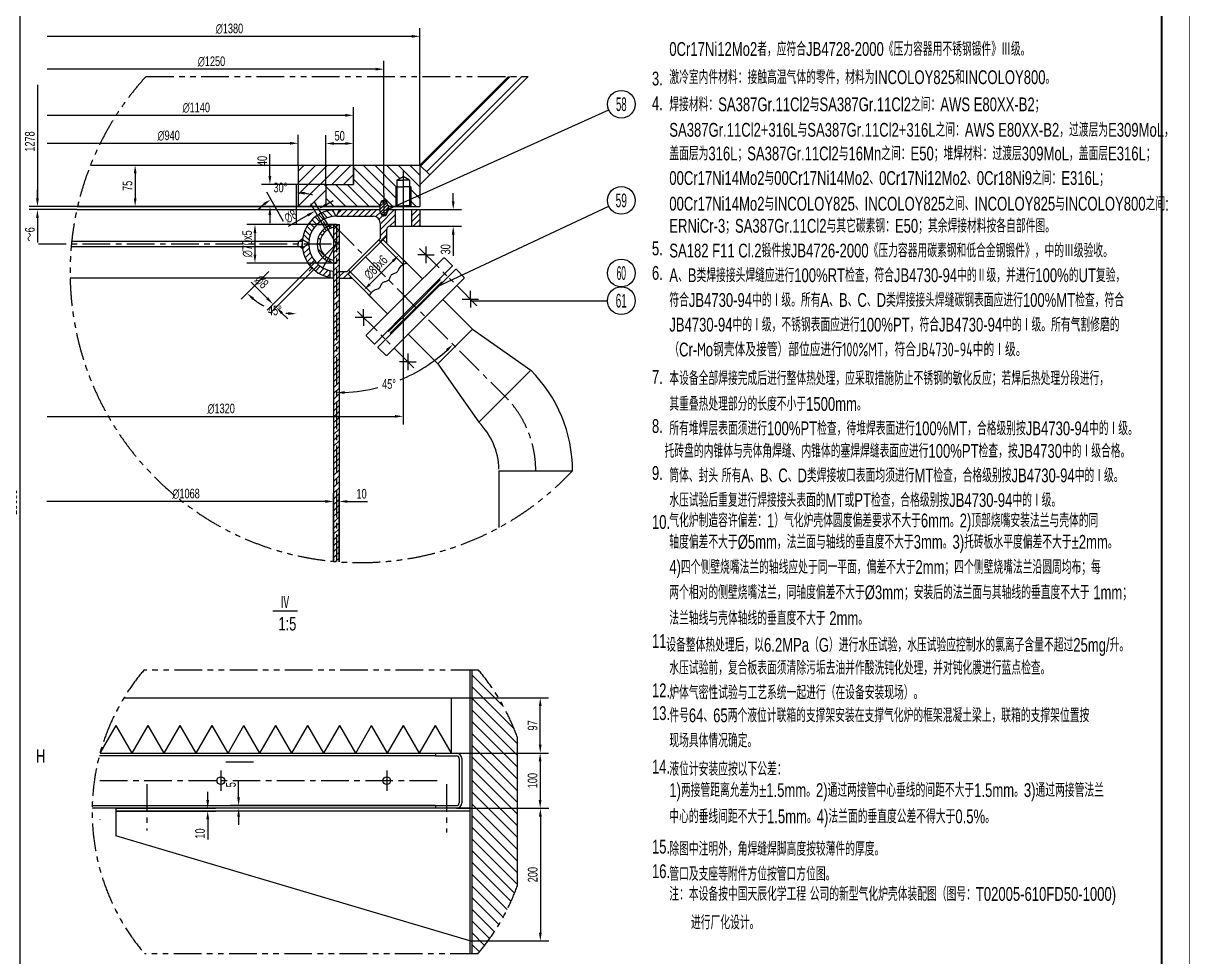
# Model space of a CAD drawing. Extents: x -3 to 21028, y -3 to 29728.
# Drawn here: x 10480 to 21028, y 11027 to 19471 of the extents above; entities that cross this region are included whole.
import ezdxf
from ezdxf.enums import TextEntityAlignment as Align

# ---------------------------------------------------------------- set-up
doc = ezdxf.new("R2010")
doc.units = 0
doc.header["$LTSCALE"] = 200
doc.header["$MEASUREMENT"] = 0
doc.linetypes.add('G', pattern=[2, 1.25, -0.25, 0.25, -0.25])
doc.linetypes.add('K', pattern=[2.5, 1.25, -0.25, 0.25, -0.25, 0.25, -0.25])
doc.layers.get('0').update_dxf_attribs({"linetype": 'CONTINUOUS'})
doc.layers.get('DEFPOINTS').update_dxf_attribs({"linetype": 'CONTINUOUS'})
for name, color, linetype in [('01', 7, 'CONTINUOUS'), ('02', 1, 'CONTINUOUS'), ('05', 4, 'G'), ('07', 6, 'K'), ('08', 1, 'CONTINUOUS'), ('11', 3, 'CONTINUOUS')]:
    doc.layers.add(name, color=color, linetype=linetype)
doc.styles.get("Standard").update_dxf_attribs({"font": 'thenor.shx', "width": 0.707, "bigfont": 'hztxt.shx'})
doc.dimstyles.new('INTE', dxfattribs={"dimscale": 25, "dimtxt": 3.5, "dimasz": 3, "dimexe": 3, "dimexo": 0, "dimgap": 1, "dimtad": 1, "dimdec": 3, "dimdsep": 46, "dimtxsty": 'Standard', "dimcen": 0, "dimclrd": 1, "dimclre": 1, "dimclrt": 3, "dimaunit": 1, "dimadec": 0, "dimazin": 0, "dimtfac": 1, "dimtdec": 4, "dimtofl": 0, "dimtmove": 0, "dimatfit": 0, "dimfxl": 0, "dimtzin": 0, "dimarcsym": 0})
doc.dimstyles.new('INTE$2', dxfattribs={"dimscale": 25, "dimtxt": 3.5, "dimasz": 3, "dimexe": 3, "dimexo": 0, "dimgap": 1, "dimtad": 1, "dimtih": 1, "dimtoh": 1, "dimdec": 3, "dimdsep": 46, "dimtxsty": 'Standard', "dimcen": 0, "dimclrd": 1, "dimclre": 1, "dimclrt": 3, "dimaunit": 1, "dimadec": 3, "dimazin": 0, "dimtfac": 1, "dimtdec": 4, "dimtofl": 0, "dimtmove": 0, "dimatfit": 0, "dimfxl": 0, "dimtzin": 0, "dimarcsym": 0})
pattern_1 = [(45, (663.856, 953.596), (-53.033, 53.033), [])]
pattern_2 = [(45, (663.856, 953.596), (-26.516504, 26.516504), [])]
pattern_3 = [(135, (663.856, 953.596), (-26.516504, -26.516504), [])]

# ---------------------------------------------------------------- blocks, each defined once
blk = doc.blocks.new('*U3')
at = {"layer": '02'}
for points, const_width in [([(841, 0), (841, 1189)], 0.25), ([(831, 10), (831, 1179)], 0.7)]:
    blk.add_lwpolyline(points, dxfattribs=dict(at, const_width=const_width))
blk = doc.blocks.new('*D389')
at = {"color": 1, "linetype": 'ByBlock'}
for p, q in [((10424, 17235), (10902, 17235)), ((10827, 17160), (10827, 16935)), ((10307, 16860), (10902, 16860))]:
    blk.add_line(p, q, dxfattribs=at)
for points in [[(10815, 17160), (10840, 17160), (10827, 17235)], [(10815, 16935), (10840, 16935), (10827, 16860)]]:
    blk.add_solid(points, dxfattribs=at)
at = {"layer": 'DEFPOINTS', "color": 0, "linetype": 'ByBlock'}
for p in [(10424, 17235), (10307, 16860), (10827, 16860)]:
    blk.add_point(p, dxfattribs=at)
at = {"color": 3, "linetype": 'ByBlock', "insert": (10758, 17047), "char_height": 87.5, "attachment_point": 5, "rotation": 90}
blk.add_mtext('75', dxfattribs=at)
blk = doc.blocks.new('*D390')
at = {"color": 1, "linetype": 'ByBlock'}
for p, q in [((12552, 17060), (12552, 17506)), ((12627, 17431), (12727, 17431)), ((12802, 17060), (12802, 17506))]:
    blk.add_line(p, q, dxfattribs=at)
for points in [[(12627, 17443), (12627, 17418), (12552, 17431)], [(12727, 17443), (12727, 17418), (12802, 17431)]]:
    blk.add_solid(points, dxfattribs=at)
at = {"layer": 'DEFPOINTS', "color": 0, "linetype": 'ByBlock'}
for p in [(12802, 17431), (12552, 17060), (12802, 17060)]:
    blk.add_point(p, dxfattribs=at)
at = {"color": 3, "linetype": 'ByBlock', "insert": (12677, 17499), "char_height": 87.5, "attachment_point": 5}
blk.add_mtext('50', dxfattribs=at)
blk = doc.blocks.new('*D391')
at = {"color": 1, "linetype": 'ByBlock'}
for p, q in [((12046, 17135), (12046, 17334)), ((12552, 17060), (11971, 17060)), ((12500, 16860), (11971, 16860)), ((12046, 16785), (12046, 16710))]:
    blk.add_line(p, q, dxfattribs=at)
for points in [[(12033, 17135), (12058, 17135), (12046, 17060)], [(12033, 16785), (12058, 16785), (12046, 16860)]]:
    blk.add_solid(points, dxfattribs=at)
at = {"layer": 'DEFPOINTS', "color": 0, "linetype": 'ByBlock'}
for p in [(12046, 17060), (12552, 17060), (12500, 16860)]:
    blk.add_point(p, dxfattribs=at)
at = {"color": 3, "linetype": 'ByBlock', "insert": (11977, 17272), "char_height": 87.5, "attachment_point": 5, "rotation": 90}
blk.add_mtext('40', dxfattribs=at)
blk = doc.blocks.new('*D392')
at = {"color": 1, "linetype": 'ByBlock'}
for p, q in [((12531, 16724), (12378, 16989)), ((12647, 16697), (12647, 17061))]:
    blk.add_line(p, q, dxfattribs=at)
for start, end in [(129.2691, 138.5382), (71.4618, 80.7309)]:
    blk.add_arc((12647, 16522), 464, start, end, dxfattribs=at)
for points in [[(12721, 16968), (12723, 16993), (12647, 16986)], [(12347, 16892), (12361, 16871), (12415, 16924)]]:
    blk.add_solid(points, dxfattribs=at)
at = {"layer": 'DEFPOINTS', "color": 0, "linetype": 'ByBlock'}
for p in [(12567, 16979), (12531, 16724), (12647, 16697), (12647, 16522), (12647, 13646)]:
    blk.add_point(p, dxfattribs=at)
at = {"color": 3, "linetype": 'ByBlock', "insert": (12502, 17032), "char_height": 87.5, "attachment_point": 5}
blk.add_mtext('30°', dxfattribs=at)
blk = doc.blocks.new('*D393')
at = {"color": 1, "linetype": 'ByBlock'}
for p, q in [((12543, 16663), (12416, 16884)), ((12578, 16683), (12450, 16904)), ((12553, 16876), (12618, 16914)), ((12388, 16781), (12210, 16678))]:
    blk.add_line(p, q, dxfattribs=at)
for points in [[(12547, 16887), (12559, 16865), (12488, 16839)], [(12382, 16792), (12395, 16770), (12453, 16819)]]:
    blk.add_solid(points, dxfattribs=at)
at = {"layer": 'DEFPOINTS', "color": 0, "linetype": 'ByBlock'}
for p in [(12453, 16819), (12578, 16683), (12543, 16663)]:
    blk.add_point(p, dxfattribs=at)
at = {"color": 3, "linetype": 'ByBlock', "insert": (12233, 16771), "char_height": 87.5, "attachment_point": 5, "rotation": 30}
blk.add_mtext('∅8', dxfattribs=at)
blk = doc.blocks.new('*D394')
at = {"color": 1, "linetype": 'ByBlock'}
blk.add_line((12398, 16272), (12147, 16022), dxfattribs=at)
for start, end in [(231.7927, 242.1742), (261.3861, 263.2073)]:
    blk.add_arc((12647, 16522), 633, start, end, dxfattribs=at)
for points in [[(12248, 16016), (12264, 16034), (12200, 16075)], [(12573, 15906), (12572, 15881), (12647, 15889)]]:
    blk.add_solid(points, dxfattribs=at)
at = {"layer": 'DEFPOINTS', "color": 0, "linetype": 'ByBlock'}
for p in [(12647, 16697), (12647, 16522), (12398, 16272), (12331, 15974), (12647, 13646)]:
    blk.add_point(p, dxfattribs=at)
at = {"color": 3, "linetype": 'ByBlock', "insert": (12452, 15920), "char_height": 87.5, "attachment_point": 5}
blk.add_mtext('45°', dxfattribs=at)
blk = doc.blocks.new('*D395')
at = {"color": 1, "linetype": 'ByBlock'}
for p, q in [((12415, 16318), (12021, 15924)), ((12443, 16289), (12049, 15896)), ((12021, 16030), (11875, 16175)), ((12155, 15896), (12208, 15843))]:
    blk.add_line(p, q, dxfattribs=at)
for points in [[(12030, 16039), (12012, 16021), (12074, 15977)], [(12164, 15904), (12146, 15887), (12102, 15949)]]:
    blk.add_solid(points, dxfattribs=at)
at = {"layer": 'DEFPOINTS', "color": 0, "linetype": 'ByBlock'}
for p in [(12415, 16318), (12443, 16289), (12074, 15977)]:
    blk.add_point(p, dxfattribs=at)
at = {"color": 3, "linetype": 'ByBlock', "insert": (11970, 16178), "char_height": 87.5, "attachment_point": 5, "rotation": 315}
blk.add_mtext('∅8', dxfattribs=at)
blk = doc.blocks.new('*D396')
at = {"color": 1, "linetype": 'ByBlock'}
for p, q in [((12647, 16697), (11836, 16697)), ((11911, 16622), (11911, 16424)), ((12647, 16349), (11836, 16349))]:
    blk.add_line(p, q, dxfattribs=at)
for points in [[(11898, 16622), (11923, 16622), (11911, 16697)], [(11898, 16424), (11923, 16424), (11911, 16349)]]:
    blk.add_solid(points, dxfattribs=at)
at = {"layer": 'DEFPOINTS', "color": 0, "linetype": 'ByBlock'}
for p in [(12647, 16697), (11911, 16349), (12647, 16349)]:
    blk.add_point(p, dxfattribs=at)
at = {"color": 3, "linetype": 'ByBlock', "insert": (11842, 16523), "char_height": 87.5, "attachment_point": 5, "rotation": 90}
blk.add_mtext('∅70x5', dxfattribs=at)
blk = doc.blocks.new('*D397')
at = {"color": 1, "linetype": 'ByBlock'}
for p, q in [((13704, 16907), (13704, 16982)), ((13402, 16832), (13779, 16832)), ((13402, 16682), (13779, 16682)), ((13704, 16607), (13704, 16414))]:
    blk.add_line(p, q, dxfattribs=at)
for points in [[(13691, 16907), (13716, 16907), (13704, 16832)], [(13691, 16607), (13716, 16607), (13704, 16682)]]:
    blk.add_solid(points, dxfattribs=at)
at = {"layer": 'DEFPOINTS', "color": 0, "linetype": 'ByBlock'}
for p in [(13402, 16832), (13402, 16682), (13704, 16682)]:
    blk.add_point(p, dxfattribs=at)
at = {"color": 3, "linetype": 'ByBlock', "insert": (13635, 16473), "char_height": 87.5, "attachment_point": 5, "rotation": 90}
blk.add_mtext('30', dxfattribs=at)
blk = doc.blocks.new('*D398')
at = {"color": 1, "linetype": 'ByBlock'}
for p, q in [((13425, 16205), (13157, 16472)), ((12949, 16157), (13157, 16366)), ((13110, 15890), (12843, 16157))]:
    blk.add_line(p, q, dxfattribs=at)
for points in [[(13149, 16375), (13166, 16357), (13210, 16419)], [(12940, 16166), (12958, 16149), (12896, 16104)]]:
    blk.add_solid(points, dxfattribs=at)
at = {"layer": 'DEFPOINTS', "color": 0, "linetype": 'ByBlock'}
for p in [(13210, 16419), (13425, 16205), (13110, 15890)]:
    blk.add_point(p, dxfattribs=at)
at = {"color": 3, "linetype": 'ByBlock', "insert": (13004, 16310), "char_height": 87.5, "attachment_point": 5, "rotation": 45}
blk.add_mtext('∅89x6', dxfattribs=at)
blk = doc.blocks.new('*D399')
at = {"color": 1, "linetype": 'ByBlock'}
for p, q in [((12622, 13650), (12622, 14267)), ((12672, 13646), (12672, 14267)), ((12547, 14192), (12472, 14192)), ((12747, 14192), (12928, 14192))]:
    blk.add_line(p, q, dxfattribs=at)
for points in [[(12547, 14204), (12547, 14179), (12622, 14192)], [(12747, 14204), (12747, 14179), (12672, 14192)]]:
    blk.add_solid(points, dxfattribs=at)
at = {"layer": 'DEFPOINTS', "color": 0, "linetype": 'ByBlock'}
for p in [(12672, 14192), (12622, 13650), (12672, 13646)]:
    blk.add_point(p, dxfattribs=at)
at = {"color": 3, "linetype": 'ByBlock', "insert": (12875, 14261), "char_height": 87.5, "attachment_point": 5}
blk.add_mtext('10', dxfattribs=at)
blk = doc.blocks.new('*D400')
at = {"color": 1, "linetype": 'ByBlock'}
for start, end in [(292.7249, 312.1186), (272.8814, 284.5824)]:
    blk.add_arc((12647, 16667), 1492, start, end, dxfattribs=at)
for points in [[(13639, 15570), (13656, 15552), (13702, 15613)], [(12723, 15165), (12722, 15190), (12647, 15176)]]:
    blk.add_solid(points, dxfattribs=at)
at = {"layer": 'DEFPOINTS', "color": 0, "linetype": 'ByBlock'}
for p in [(12630, 16684), (12647, 16697), (13393, 15376), (14171, 15144), (12647, 13646)]:
    blk.add_point(p, dxfattribs=at)
at = {"color": 3, "linetype": 'ByBlock', "insert": (13123, 15254), "char_height": 87.5, "attachment_point": 5}
blk.add_mtext('45°', dxfattribs=at)
blk = doc.blocks.new('*D401')
at = {"color": 1, "linetype": 'ByBlock'}
for p, q in [((9944, 16935), (9944, 17010)), ((10307, 16860), (9869, 16860)), ((10300, 16832), (9869, 16832)), ((9944, 16757), (9944, 16534))]:
    blk.add_line(p, q, dxfattribs=at)
for points in [[(9931, 16935), (9956, 16935), (9944, 16860)], [(9931, 16757), (9956, 16757), (9944, 16832)]]:
    blk.add_solid(points, dxfattribs=at)
at = {"layer": 'DEFPOINTS', "color": 0, "linetype": 'ByBlock'}
for p in [(9944, 16832), (10300, 16832), (10307, 16860)]:
    blk.add_point(p, dxfattribs=at)
at = {"color": 3, "linetype": 'ByBlock', "insert": (9875, 16608), "char_height": 87.5, "attachment_point": 5, "rotation": 90}
blk.add_mtext('～6', dxfattribs=at)
blk = doc.blocks.new('*D402')
at = {"color": 1, "linetype": 'ByBlock'}
for p, q in [((14352, 13369), (15230, 13369)), ((15155, 12944), (15155, 13294)), ((14352, 12869), (15230, 12869))]:
    blk.add_line(p, q, dxfattribs=at)
for points in [[(15142, 13294), (15167, 13294), (15155, 13369)], [(15142, 12944), (15167, 12944), (15155, 12869)]]:
    blk.add_solid(points, dxfattribs=at)
at = {"layer": 'DEFPOINTS', "color": 0, "linetype": 'ByBlock'}
for p in [(14352, 13369), (15155, 13369), (14352, 12869)]:
    blk.add_point(p, dxfattribs=at)
at = {"color": 3, "linetype": 'ByBlock', "insert": (15086, 13119), "char_height": 87.5, "attachment_point": 5, "rotation": 90}
blk.add_mtext('97', dxfattribs=at)
blk = doc.blocks.new('*D403')
at = {"color": 1, "linetype": 'ByBlock'}
for p, q in [((14352, 11484), (15229, 11484)), ((15154, 11409), (15154, 11059)), ((14397, 10984), (15229, 10984))]:
    blk.add_line(p, q, dxfattribs=at)
for points in [[(15141, 11409), (15166, 11409), (15154, 11484)], [(15141, 11059), (15166, 11059), (15154, 10984)]]:
    blk.add_solid(points, dxfattribs=at)
at = {"layer": 'DEFPOINTS', "color": 0, "linetype": 'ByBlock'}
for p in [(14352, 11484), (14397, 10984), (15154, 10984)]:
    blk.add_point(p, dxfattribs=at)
at = {"color": 3, "linetype": 'ByBlock', "insert": (15085, 11234), "char_height": 87.5, "attachment_point": 5, "rotation": 90}
blk.add_mtext('100', dxfattribs=at)
blk = doc.blocks.new('*D404')
at = {"color": 1, "linetype": 'ByBlock'}
for p, q in [((14517, 12369), (15231, 12369)), ((15156, 12294), (15156, 11244)), ((14517, 11169), (15231, 11169))]:
    blk.add_line(p, q, dxfattribs=at)
for points in [[(15143, 12294), (15168, 12294), (15156, 12369)], [(15143, 11244), (15168, 11244), (15156, 11169)]]:
    blk.add_solid(points, dxfattribs=at)
at = {"layer": 'DEFPOINTS', "color": 0, "linetype": 'ByBlock'}
for p in [(14517, 12369), (14517, 11169), (15156, 11169)]:
    blk.add_point(p, dxfattribs=at)
at = {"color": 3, "linetype": 'ByBlock', "insert": (15087, 11769), "char_height": 87.5, "attachment_point": 5, "rotation": 90}
blk.add_mtext('200', dxfattribs=at)
blk = doc.blocks.new('*D405')
at = {"color": 1, "linetype": 'ByBlock'}
for p, q in [((12427, 11084), (12427, 11236)), ((14207, 11009), (12352, 11009)), ((14207, 10984), (12352, 10984)), ((12427, 10909), (12427, 10834))]:
    blk.add_line(p, q, dxfattribs=at)
for points in [[(12414, 11084), (12439, 11084), (12427, 11009)], [(12414, 10909), (12439, 10909), (12427, 10984)]]:
    blk.add_solid(points, dxfattribs=at)
at = {"layer": 'DEFPOINTS', "color": 0, "linetype": 'ByBlock'}
for p in [(12427, 11009), (14207, 11009), (14207, 10984)]:
    blk.add_point(p, dxfattribs=at)
at = {"color": 3, "linetype": 'ByBlock', "insert": (12358, 11197), "char_height": 87.5, "attachment_point": 5, "rotation": 90}
blk.add_mtext('5', dxfattribs=at)
blk = doc.blocks.new('*D406')
at = {"color": 1, "linetype": 'ByBlock'}
for p, q in [((12147, 12444), (12147, 12519)), ((11317, 12369), (12222, 12369)), ((11317, 12344), (12222, 12344)), ((12147, 12269), (12147, 12088))]:
    blk.add_line(p, q, dxfattribs=at)
for points in [[(12135, 12444), (12160, 12444), (12147, 12369)], [(12135, 12269), (12160, 12269), (12147, 12344)]]:
    blk.add_solid(points, dxfattribs=at)
at = {"layer": 'DEFPOINTS', "color": 0, "linetype": 'ByBlock'}
for p in [(11317, 12369), (11317, 12344), (12147, 12344)]:
    blk.add_point(p, dxfattribs=at)
at = {"color": 3, "linetype": 'ByBlock', "insert": (12078, 12141), "char_height": 87.5, "attachment_point": 5, "rotation": 90}
blk.add_mtext('10', dxfattribs=at)
blk = doc.blocks.new('*D438')
at = {"color": 1, "linetype": 'ByBlock'}
for p, q in [((6834, 27965), (10524, 27965)), ((10449, 27890), (10449, 2344)), ((9669, 2269), (10524, 2269))]:
    blk.add_line(p, q, dxfattribs=at)
for points in [[(10437, 27890), (10462, 27890), (10449, 27965)], [(10437, 2344), (10462, 2344), (10449, 2269)]]:
    blk.add_solid(points, dxfattribs=at)
at = {"layer": 'DEFPOINTS', "color": 0, "linetype": 'ByBlock'}
for p in [(6834, 27965), (9669, 2269), (10449, 2269)]:
    blk.add_point(p, dxfattribs=at)
at = {"color": 3, "linetype": 'ByBlock', "insert": (10380, 15117), "char_height": 87.5, "attachment_point": 5, "rotation": 90}
blk.add_mtext('≈25685', dxfattribs=at)

msp = doc.modelspace()

# ---------------------------------------------------------------- hatches: boundary and pattern name
at = {"layer": '02'}
h = msp.add_hatch(dxfattribs=at)
h.set_pattern_fill('ANSI31', color=256, scale=600, angle=90, style=0)
h.set_pattern_definition([(135, (663.856, 953.596), (-53.033, -53.033), [])])
h.paths.add_polyline_path([(13723.2938, 17869.0846), (13741.3217, 17869.0846), (13759.3497, 17869.0846), (13782.9717, 17813.4346), (13848.8217, 17813.4346), (13848.8217, 17993.4346), (13858.9467, 17993.4346), (13858.9467, 18053.4346), (13916.3217, 18086.56), (13973.6967, 18053.4346), (13973.6967, 17993.4346), (13983.8217, 17993.4346), (13983.8217, 17813.4346), (14066.3217, 17813.4346), (14066.3217, 18188.4346), (13466.3217, 18188.4346), (13466.3217, 18013.4346), (13216.3217, 18013.4346), (13216.3217, 17888.4346), (13268.8373, 17813.4346), (13699.6717, 17813.4346)])
at = {"layer": '08'}
h = msp.add_hatch(dxfattribs=at)
h.set_pattern_fill('ANSI31', color=256, scale=600, style=0)
h.set_pattern_definition(pattern_1)
h.paths.add_polyline_path([(15045.2971, 18990.4701), (14868.5204, 18990.4701), (14066.4033, 18188.353), (14154.7916, 18099.9647)])
h = msp.add_hatch(dxfattribs=at)
h.set_pattern_fill('ANSI31', color=256, scale=600, style=0)
h.set_pattern_definition(pattern_1)
h.paths.add_polyline_path([(12966.3217, 18188.4346), (12966.3217, 17813.4346), (13163.8062, 17813.4346), (13216.3217, 17888.4346), (13216.3217, 18013.4346), (13466.3217, 18013.4346), (13466.3217, 18188.4346)])
h.paths.add_polyline_path([(13072.1053, 18051.1607), (13260.3334, 18051.1607), (13260.3334, 17919.9107), (13072.1053, 17919.9107)], flags=24)
h = msp.add_hatch(dxfattribs=at)
h.set_pattern_fill('ANSI31', color=256, scale=150, style=0)
h.set_pattern_definition([(45, (663.856, 953.596), (-13.258252, 13.258252), [])])
h.paths.add_polyline_path([(13777.8889, 17825.409), (13764.4555, 17857.0561), (13741.3217, 17857.0561), (13741.3217, 17742.3224), (13764.4555, 17742.3224), (13777.8889, 17773.9694)])
h.paths.add_polyline_path([(13741.3217, 17857.0561), (13718.188, 17857.0561), (13704.7546, 17825.409), (13704.7546, 17773.9694), (13718.188, 17742.3224), (13741.3217, 17742.3224)])
h = msp.add_hatch(dxfattribs=at)
h.set_pattern_fill('ANSI31', color=256, scale=300, angle=90, style=0)
h.set_pattern_definition(pattern_3)
h.paths.add_polyline_path([(13003.3726, 17511.5429), (13056.3717, 17480.9438), (13061.3717, 17480.9438, -0.4025449994), (13306.3217, 17725.8938), (13306.3217, 17730.8938), (13275.7226, 17783.893, 0.3482940408)])
h = msp.add_hatch(dxfattribs=at)
h.set_pattern_fill('ANSI31', color=256, scale=300, style=0)
h.set_pattern_definition(pattern_2)
h.paths.add_polyline_path([(13646.3217, 17725.9438, -0.4142135624), (13706.3217, 17665.9438), (13706.3217, 17525.1827), (13692.8204, 17511.6813), (13710.4981, 17494.0036), (13766.3217, 17549.8273), (13766.3217, 17605.9438, -0.4142135624), (13796.3217, 17635.9438), (13841.3217, 17635.9438), (13841.3217, 17785.9438), (13782.9717, 17785.9438), (13761.2894, 17734.8634, -0.3009658391), (13754.3856, 17730.2938), (13741.3217, 17730.2938), (13728.2579, 17730.2938, -0.3009658391), (13721.3541, 17734.8634), (13699.6717, 17785.9438), (13343.076, 17785.9438), (13311.3217, 17730.9438), (13311.3217, 17725.9438)])
h.paths.add_polyline_path([(13991.3217, 17635.9438), (14066.3217, 17635.9438), (14066.3217, 17785.9438), (13991.3217, 17785.9438)])
h.paths.add_polyline_path([(13336.3217, 17225.9438), (13336.3217, 17165.9438), (13451.6592, 17165.9438), (13417.0487, 17200.5543), (13438.262, 17221.7675), (13420.5843, 17239.4452), (13407.0829, 17225.9438)])
h = msp.add_hatch(dxfattribs=at)
h.set_pattern_fill('ANSI31', color=256, scale=300, angle=90, style=0)
h.set_pattern_definition(pattern_3)
h.paths.add_polyline_path([(13286.3217, 17623.8458), (13286.3217, 17649.1489, 0.0665266932), (13241.7156, 17636.5053), (13254.3119, 17614.6878, -0.0556621557)])
h.paths.add_polyline_path([(13136.3217, 17475.9438), (13161.3217, 17475.9438, -0.232420956), (13219.6709, 17594.6878), (13207.0745, 17616.5053, 0.2374847813)])
h.paths.add_polyline_path([(13161.3217, 17475.9438), (13136.3217, 17475.9438, 0.1989123674), (13187.5781, 17352.2002), (13205.2557, 17369.8778, -0.1989123674)])
h.paths.add_polyline_path([(13286.3217, 17302.7388), (13286.3217, 17328.0419, -0.0556621557), (13254.3119, 17337.1999), (13241.7156, 17315.3824, 0.0665266932)])
h = msp.add_hatch(dxfattribs=at)
h.set_pattern_fill('ANSI31', color=256, scale=300, style=0)
h.set_pattern_definition(pattern_2)
h.paths.add_polyline_path([(13311.3217, 17475.9438), (13336.3217, 17475.9438), (13336.3217, 17595.9438), (13311.3217, 17620.9438)])
h.paths.add_polyline_path([(13311.3217, 17650.9438), (13286.3217, 17650.9438), (13286.3217, 17519.2451), (13311.3217, 17475.9438)])
h.paths.add_polyline_path([(13336.3217, 17650.9438), (13311.3217, 17650.9438), (13311.3217, 17620.9438), (13336.3217, 17595.9438)])
h.paths.add_polyline_path([(13286.3217, 17302.7388), (13311.3217, 17302.7388), (13311.3217, 17475.9438), (13286.3217, 17432.6426)])
h.paths.add_polyline_path([(13311.3217, 14601.1328, 0.0023865075), (13336.3217, 14599.1705), (13336.3217, 17475.9438), (13311.3217, 17475.9438)])
h.paths.add_polyline_path([(13311.3217, 17475.9438), (13286.3217, 17475.9438), (13286.3217, 17450.9438)])
h.paths.add_polyline_path([(13286.3217, 17475.9438), (13311.3217, 17475.9438), (13286.3217, 17519.2451)], flags=16)
h.paths.add_polyline_path([(13311.3217, 17302.7388), (13286.3217, 17302.7388), (13286.3217, 14603.3356, 0.0023884068), (13311.3217, 14601.1328)])
h = msp.add_hatch(dxfattribs=at)
h.set_pattern_fill('ANSI31', color=256, scale=300, style=0)
h.set_pattern_definition(pattern_2)
h.paths.add_polyline_path([(13061.3717, 17470.9438), (13056.3717, 17470.9438), (13003.3726, 17440.3447, 0.1526052299), (13078.4332, 17271.3396), (13120.9695, 17313.8759, -0.1730240725)])
h.paths.add_polyline_path([(13251.3217, 17171.8057), (13251.3217, 17233.2506, -0.1162562305), (13149.2538, 17285.5916), (13106.7175, 17243.0553, 0.1322784051)])
h = msp.add_hatch(dxfattribs=at)
h.set_pattern_fill('ANSI31', color=256, scale=600, angle=90, style=0)
h.set_pattern_definition([(135, (0, 1385.31), (-53.033, -53.033), [])])
h.paths.add_polyline_path([(14946.5372, 13014.9095, 0.0888881935), (14596.2878, 13619.8336), (14536.5372, 13619.8336), (14536.5372, 11053.4364), (14590.4482, 11053.4364, 0.0900350068), (14946.5372, 11665.2317)])

# ---------------------------------------------------------------- linework, layer by layer
at = {"color": 1, "linetype": 'ByBlock'}
for p, q in [((14066.3217, 18188.2715), (14066.3217, 19428.5675)), ((13991.3217, 19353.5675), (10696.3965, 19353.5675)), ((13741.3217, 17930.8405), (13741.3217, 19131.7312)), ((13666.3217, 19056.7312), (10696.3965, 19056.7312)), ((10607.5052, 18915.4701), (10607.5052, 17888.4346)), ((13466.3217, 18188.4346), (13466.3217, 18713.9616)), ((10696.3965, 18638.9616), (13391.3217, 18638.9616)), ((12966.3217, 18188.4346), (12966.3217, 18461.101)), ((10696.3965, 18386.101), (12891.3217, 18386.101)), ((10970.5572, 17813.4346), (10532.5052, 17813.4346)), ((13916.3217, 17610.7471), (13916.3217, 15840.3232)), ((10696.3965, 15915.3232), (13841.3217, 15915.3232)), ((13286.3217, 14603.3356), (13286.3217, 15220.3024)), ((13211.3217, 15145.3024), (10691.3217, 15145.3024))]:
    msp.add_line(p, q, dxfattribs=at)
for points in [[(13991.3217, 19366.0675), (13991.3217, 19341.0675), (14066.3217, 19353.5675)], [(13666.3217, 19069.2312), (13666.3217, 19044.2312), (13741.3217, 19056.7312)], [(13391.3217, 18651.4616), (13391.3217, 18626.4616), (13466.3217, 18638.9616)], [(12891.3217, 18398.601), (12891.3217, 18373.601), (12966.3217, 18386.101)], [(10595.0052, 17888.4346), (10620.0052, 17888.4346), (10607.5052, 17813.4346)], [(13841.3217, 15927.8232), (13841.3217, 15902.8232), (13916.3217, 15915.3232)], [(13211.3217, 15157.8024), (13211.3217, 15132.8024), (13286.3217, 15145.3024)]]:
    msp.add_solid(points, dxfattribs=at)
at = {"layer": '01', "ltscale": 2}
for p, q in [((15045.2971, 18990.4701), (14066.3217, 18011.4948)), ((14868.5204, 18990.4701), (14066.3217, 18188.2715)), ((11087.8346, 18188.4346), (14066.3217, 18188.4346)), ((12966.3217, 18188.4346), (12966.3217, 17813.4346)), ((13466.3217, 18188.4346), (13466.3217, 18013.4346)), ((14066.3217, 18188.4346), (14066.3217, 17813.4346)), ((13858.9467, 18053.4346), (13916.3217, 18086.56)), ((13858.9467, 18053.4346), (13858.9467, 17819.2802)), ((13858.9467, 18053.4346), (13916.3217, 18053.4346)), ((13973.6967, 18053.4346), (13916.3217, 18086.56)), ((13973.6967, 18053.4346), (13916.3217, 18053.4346)), ((13973.6967, 18053.4346), (13973.6967, 17819.2802)), ((13216.3217, 18013.4346), (13466.3217, 18013.4346)), ((13216.3217, 18013.4346), (13216.3217, 17828.4346)), ((13848.8217, 17993.4346), (13916.3217, 17993.4346)), ((13983.8217, 17993.4346), (13916.3217, 17993.4346)), ((13699.6717, 17813.4346), (13723.2938, 17869.0846)), ((13723.2938, 17869.0846), (13741.3217, 17869.0846)), ((13759.3497, 17869.0846), (13741.3217, 17869.0846)), ((13782.9717, 17813.4346), (13759.3497, 17869.0846)), ((10970.5572, 17813.4346), (13704.7546, 17813.4346)), ((13704.7546, 17813.4346), (10970.5572, 17813.4346)), ((13306.3217, 17725.8938), (13306.3217, 17730.8938)), ((13868.2615, 17813.4346), (13777.8889, 17813.4346)), ((13777.8889, 17813.4346), (14066.3217, 17813.4346)), ((13858.9467, 17819.2802), (13848.8217, 17813.4346)), ((13858.9467, 17819.2802), (13916.3217, 17819.2802)), ((13973.6967, 17819.2802), (13916.3217, 17819.2802)), ((13973.6967, 17819.2802), (13983.8217, 17813.4346)), ((13056.3717, 17480.9438), (13061.3717, 17480.9438)), ((13056.3717, 17470.9438), (13061.3717, 17470.9438)), ((13251.3217, 17233.2506), (13251.3217, 17171.8057)), ((13281.3217, 17227.7504), (13281.3217, 17167.6938)), ((10902.9262, 17167.6938), (13281.3217, 17167.6938)), ((14599.6848, 15862.3547), (15069.9108, 16332.5808)), ((14781.605, 15423.1606), (15446.605, 15423.1606))]:
    msp.add_line(p, q, dxfattribs=at)
at = {"layer": '01'}
for p, q in [((14066.3217, 18188.4346), (14154.7916, 18099.9647)), ((13216.3217, 17998.4346), (13201.3217, 18013.4346)), ((13216.3217, 17998.4346), (13231.3217, 18013.4346)), ((13216.3217, 17828.4346), (13201.3217, 17813.4346)), ((13216.3217, 17828.4346), (13231.3217, 17813.4346)), ((13718.188, 17857.0561), (13764.4555, 17857.0561)), ((10964.3265, 17785.9438), (13343.076, 17785.9438)), ((13306.3217, 17730.8938), (13274.5386, 17785.9438)), ((13311.3217, 17730.9438), (13343.076, 17785.9438)), ((13311.3217, 17730.9438), (13311.3217, 17725.9438)), ((13311.3217, 17725.9438), (13646.3217, 17725.9438)), ((13343.076, 17785.9438), (13704.7546, 17785.9438)), ((13721.3541, 17734.8634), (13699.6717, 17785.9438)), ((13704.7546, 17825.409), (13704.7546, 17773.9694)), ((13718.188, 17742.3224), (13764.4555, 17742.3224)), ((13728.2579, 17730.2938), (13741.3217, 17730.2938)), ((13754.3856, 17730.2938), (13741.3217, 17730.2938)), ((13761.2894, 17734.8634), (13782.9717, 17785.9438)), ((13777.8889, 17825.409), (13777.8889, 17773.9694)), ((13777.8889, 17785.9438), (14066.3217, 17785.9438)), ((13841.3217, 17785.9438), (13841.3217, 17635.9438)), ((13991.3217, 17785.9438), (13991.3217, 17635.9438)), ((14066.3217, 17785.9438), (14066.3217, 17635.9438)), ((13132.786, 17650.9438), (13336.3217, 17650.9438)), ((13219.6709, 17594.6878), (13207.0745, 17616.5053)), ((13254.3119, 17614.6878), (13241.7156, 17636.5053)), ((13286.3217, 17650.9438), (13286.3217, 14603.3356)), ((13286.3217, 17649.1489), (13286.3217, 17623.8458)), ((13336.3217, 17650.9438), (13336.3217, 14599.1705)), ((13706.3217, 17665.9438), (13706.3217, 17525.1827)), ((13796.3217, 17635.9438), (14066.3217, 17635.9438)), ((13004.6053, 17520.9438), (12981.3217, 17500.9438)), ((13056.3717, 17480.9438), (13003.3726, 17511.5429)), ((13407.0829, 17225.9438), (13706.3217, 17525.1827)), ((13417.0487, 17200.5543), (13766.3217, 17549.8273)), ((13692.8204, 17511.6813), (13914.2467, 17290.255)), ((13731.7113, 17515.2168), (14088.8002, 17158.1279)), ((13766.3217, 17480.6064), (13766.3217, 17605.9438)), ((10912.6819, 17450.9438), (13001.3217, 17450.9438)), ((10917.5957, 17500.9438), (13001.3217, 17500.9438)), ((12966.3217, 17500.9438), (12966.3217, 17475.9438)), ((12966.3217, 17450.9438), (12966.3217, 17475.9438)), ((13004.6053, 17430.9438), (12981.3217, 17450.9438)), ((13001.3217, 17500.9438), (13001.3217, 17475.9438)), ((13001.3217, 17450.9438), (13001.3217, 17475.9438)), ((13056.3717, 17470.9438), (13003.3726, 17440.3447)), ((13311.3217, 17475.9438), (13181.0574, 17250.3193)), ((14121.5755, 17301.3755), (14121.5755, 17451.3755)), ((13120.9695, 17313.8759), (13078.4332, 17271.3396)), ((13286.3217, 17302.7388), (13131.0442, 17302.7388)), ((13219.6709, 17357.1999), (13207.0745, 17335.3824)), ((13254.3119, 17337.1999), (13241.7156, 17315.3824)), ((13286.3217, 17328.0419), (13286.3217, 17302.7388)), ((13931.4689, 17000.7967), (14281.4868, 17350.8145)), ((14121.5755, 17376.3755), (14046.5755, 17376.3755)), ((14121.5755, 17376.3755), (14196.5755, 17376.3755)), ((14281.4868, 17350.8145), (14288.5579, 17350.8145)), ((14359.2685, 17280.1038), (14288.5579, 17350.8145)), ((13149.2538, 17285.5916), (13106.7175, 17243.0553)), ((13336.3217, 17225.9438), (13407.0829, 17225.9438)), ((13336.3217, 17225.9438), (13336.3217, 17220.9438)), ((13417.0487, 17200.5543), (13774.1377, 16843.4654)), ((13420.5843, 17239.4452), (13626.5777, 17033.4517)), ((14009.2507, 16923.0149), (14359.2685, 17273.0328)), ((14039.3027, 16892.9629), (14389.3206, 17242.9807)), ((14359.2685, 17280.1038), (14359.2685, 17273.0328)), ((14396.3916, 17242.9807), (14389.3206, 17242.9807)), ((14396.3916, 17242.9807), (14467.1023, 17172.2701)), ((13336.3217, 17165.9438), (13451.6592, 17165.9438)), ((14016.3217, 16915.9438), (14249.667, 17149.2891)), ((14032.2316, 16900.0339), (14265.5769, 17133.3792)), ((14117.0845, 16815.1811), (14467.1023, 17165.199)), ((14249.667, 17149.2891), (14242.5959, 17156.3602)), ((14265.5769, 17133.3792), (14272.648, 17126.3081)), ((14467.1023, 17165.199), (14467.1023, 17172.2701)), ((13931.4689, 17000.7967), (13581.4511, 16650.7788)), ((14522.7154, 16975.2357), (14522.7154, 17050.2357)), ((13555.8901, 16810.6901), (13555.8901, 16885.6901)), ((14009.2507, 16923.0149), (13659.2328, 16572.9971)), ((14039.3027, 16892.9629), (13689.2849, 16542.945)), ((14016.3217, 16915.9438), (13782.9765, 16682.5986)), ((14032.2316, 16900.0339), (13798.8864, 16666.6887)), ((14274.4157, 16972.5124), (14543.1163, 16703.8118)), ((14447.7154, 16975.2357), (14597.7154, 16975.2357)), ((14522.7154, 16975.2357), (14522.7154, 16900.2357)), ((13630.8901, 16810.6901), (13480.8901, 16810.6901)), ((13555.8901, 16810.6901), (13555.8901, 16735.6901)), ((14117.0845, 16815.1811), (13767.0666, 16465.1633)), ((13782.9765, 16682.5986), (13775.9054, 16689.6697)), ((13798.8864, 16666.6887), (13805.9575, 16659.6176)), ((14543.1163, 16703.8118), (14228.4538, 16389.1493)), ((14543.1163, 16703.8118), (15069.9108, 16332.5808)), ((13581.4511, 16650.7788), (13581.4511, 16643.7077)), ((13652.1618, 16572.9971), (13581.4511, 16643.7077)), ((13652.1618, 16572.9971), (13659.2328, 16572.9971)), ((13959.7532, 16657.8499), (14228.4538, 16389.1493)), ((13689.2849, 16535.874), (13689.2849, 16542.945)), ((13689.2849, 16535.874), (13759.9955, 16465.1633)), ((13767.0666, 16465.1633), (13759.9955, 16465.1633)), ((13957.0299, 16484.5502), (13957.0299, 16334.5502)), ((13957.0299, 16409.5502), (13882.0299, 16409.5502)), ((13957.0299, 16409.5502), (14032.0299, 16409.5502)), ((14228.4538, 16389.1493), (14599.6848, 15862.3547)), ((14781.605, 15423.1606), (14781.605, 14909.7274)), ((14516.5372, 13619.8336), (14516.5372, 11053.4364)), ((14536.5372, 13619.8336), (14536.5372, 11053.4364)), ((11390.1179, 13369.062), (14351.5506, 13369.062)), ((14351.5506, 12869.062), (14351.5506, 13369.062)), ((11176.1241, 12869.062), (11320.4616, 13119.062)), ((11464.7992, 12869.062), (11320.4616, 13119.062)), ((11464.7992, 12869.062), (11609.1368, 13119.062)), ((11753.4743, 12869.062), (11609.1368, 13119.062)), ((11753.4743, 12869.062), (11897.8119, 13119.062)), ((12042.1495, 12869.062), (11897.8119, 13119.062)), ((12042.1495, 12869.062), (12186.487, 13119.062)), ((12330.8246, 12869.062), (12186.487, 13119.062)), ((12330.8246, 12869.062), (12475.1622, 13119.062)), ((12619.4997, 12869.062), (12475.1622, 13119.062)), ((12619.4997, 12869.062), (12763.8373, 13119.062)), ((12908.1749, 12869.062), (12763.8373, 13119.062)), ((12908.1749, 12869.062), (13052.5124, 13119.062)), ((13196.85, 12869.062), (13052.5124, 13119.062)), ((13196.85, 12869.062), (13341.1876, 13119.062)), ((13485.5251, 12869.062), (13341.1876, 13119.062)), ((13485.5251, 12869.062), (13629.8627, 13119.062)), ((13774.2003, 12869.062), (13629.8627, 13119.062)), ((13774.2003, 12869.062), (13918.5378, 13119.062)), ((14062.8754, 12869.062), (13918.5378, 13119.062)), ((14062.8754, 12869.062), (14207.213, 13119.062)), ((14351.5506, 12869.062), (14207.213, 13119.062)), ((14946.5372, 13014.9095), (14946.5372, 11665.2317)), ((11173.9091, 12869.062), (14396.5372, 12869.062)), ((14206.5372, 12869.062), (14206.5372, 12844.062)), ((14206.5372, 12844.062), (11167.1592, 12844.062)), ((14206.5372, 12844.062), (14396.5372, 12844.062)), ((14421.5372, 12819.062), (14421.5372, 12419.062)), ((14446.5372, 12819.062), (14446.5372, 12419.062)), ((14516.5372, 12369.062), (11102.205, 12369.062)), ((11102.7286, 12394.062), (14206.5372, 12394.062)), ((11316.5372, 12369.062), (11316.5372, 12119.062)), ((14516.5372, 12344.062), (11316.5372, 12344.062)), ((14206.5372, 12394.062), (14396.5372, 12394.062)), ((14206.5372, 12394.062), (14206.5372, 12369.062)), ((11176.1241, 12266.0717), (11174.6285, 12268.662)), ((14516.5372, 11169.062), (11316.5372, 12119.062))]:
    msp.add_line(p, q, dxfattribs=at)
msp.add_lwpolyline([(13611.0185, 17006.5846), (13620.5371, 17025.3385), (13631.0558, 17039.4662), (13642.1872, 17049.8095), (13653.5438, 17057.21), (13664.7381, 17062.5096), (13675.3826, 17066.55), (13685.0899, 17070.173), (13693.4723, 17074.2203), (13700.2659, 17079.341), (13705.7002, 17085.4141), (13710.1279, 17092.1257), (13713.9019, 17099.1619), (13717.3751, 17106.2091), (13720.9003, 17112.9534), (13724.8303, 17119.0811), (13729.5182, 17124.2783), (13735.2114, 17128.3354), (13741.7377, 17131.4594), (13748.8192, 17133.9613), (13756.1784, 17136.1521), (13763.5375, 17138.3429), (13770.619, 17140.8447), (13777.1453, 17143.9687), (13782.8386, 17148.0258), (13787.5138, 17153.2235), (13791.3562, 17159.3543), (13794.6432, 17166.1073), (13797.6526, 17173.1713), (13800.662, 17180.2353), (13803.9491, 17186.9883), (13807.7914, 17193.1192), (13812.4667, 17198.3168), (13818.1609, 17202.3865), (13824.6939, 17205.598), (13831.7938, 17208.3375), (13839.1887, 17210.991), (13846.6068, 17213.9446), (13853.7762, 17217.5845), (13860.4252, 17222.2966), (13866.2817, 17228.4672), (13871.2515, 17236.3379), (13875.9496, 17245.5729), (13881.1684, 17255.6919), (13887.7006, 17266.2146), (13896.3386, 17276.6609), (13907.8749, 17286.5506), (13923.102, 17295.4032), (13942.8125, 17302.7388)], dxfattribs=at)
for centre in [(12266.5372, 12619.062), (13766.5372, 12619.062)]:
    msp.add_circle(centre, 35, dxfattribs=at)
at = {"layer": '01', "ltscale": 2}
for radius, start, end in [(310, 96.5941547, 180), (250, 91.145992, 180), (310, 180, 263.90911605), (250, 180, 263.10789742)]:
    msp.add_arc((13311.3217, 17475.9438), radius, start, end, dxfattribs=at)
at = {"layer": '01'}
for centre, radius, start, end in [((13646.3217, 17665.9438), 60, 360, 90), ((13728.2579, 17737.7938), 7.5, 203, 270), ((13754.3856, 17737.7938), 7.5, 270, 337), ((13311.3217, 17475.9438), 175, 98.2132107, 261.7867893), ((13311.3217, 17475.9438), 150, 99.59406823, 260.40593177), ((13796.3217, 17605.9438), 30, 90, 180), ((14160.4907, 15423.1606), 1286.1144, 0, 45), ((14160.4907, 15423.1606), 621.1144, 1.34064457, 45), ((14396.5372, 12819.062), 50, 0, 90), ((14396.5372, 12819.062), 25, 0, 90), ((14396.5372, 12419.062), 25, 270, 0), ((14396.5372, 12419.062), 50, 270, 0)]:
    msp.add_arc(centre, radius, start, end, dxfattribs=at)
at = {"layer": '02'}
for p, q in [((13760.3685, 17781.2226), (15773.6989, 18688.0716)), ((14219.1986, 17086.8859), (15774.4913, 17816.0246)), ((14525.0851, 16961.9053), (15762.671, 16961.9053))]:
    msp.add_line(p, q, dxfattribs=at)
at = {"layer": '02', "ltscale": 2}
for p, q in [((13848.8217, 17993.4346), (13848.8217, 17813.4346)), ((13983.8217, 17993.4346), (13983.8217, 17813.4346))]:
    msp.add_line(p, q, dxfattribs=at)
at = {"layer": '02'}
for centre in [(15887.671, 18739.4072), (15887.671, 17869.0846), (15887.671, 17211.9053), (15887.671, 16961.9053)]:
    msp.add_circle(centre, 125, dxfattribs=at)
at = {"layer": '05', "ltscale": 2}
for p, q in [((13916.3217, 18135.5993), (13916.3217, 17728.6581)), ((13741.3217, 17930.8405), (13741.3217, 17726.4935))]:
    msp.add_line(p, q, dxfattribs=at)
at = {"layer": '05'}
for p, q in [((13741.3217, 17794.287), (13741.3217, 17725.9438)), ((13916.3217, 17803.6087), (13916.3217, 17610.7471)), ((13311.3217, 17475.9438), (13194.6141, 17678.0874)), ((13294.2023, 17638.0633), (14834.7978, 16097.4677)), ((13311.3217, 17650.9438), (13311.3217, 14599.1705)), ((10616.3217, 17475.9438), (13336.3217, 17475.9438)), ((13311.3217, 17475.9438), (13061.4367, 17226.0588)), ((14062.5283, 17435.4228), (14322.1454, 17175.8056)), ((14581.7626, 16916.1884), (14322.1454, 17175.8056)), ((13501.8904, 16864.6897), (13756.46, 16610.1202)), ((14011.0296, 16355.5506), (13756.46, 16610.1202)), ((12266.5372, 12710.9733), (12266.5372, 12526.7009)), ((13766.5372, 12710.9733), (13766.5372, 12526.7009)), ((14223.0112, 12619.062), (11121.7319, 12619.062)), ((11596.5372, 12586.7442), (11596.5372, 12169.6377)), ((14306.5372, 12586.7442), (14306.5372, 12149.291))]:
    msp.add_line(p, q, dxfattribs=at)
msp.add_arc((14160.4907, 15423.1606), 953.6144, 0, 45, dxfattribs=at)
at = {"layer": '07'}
for p, q in [((11589.5635, 18990.4701), (15045.2971, 18990.4701)), ((14596.2878, 13619.8336), (11570.6978, 13619.8336)), ((12311.004, 12789.062), (12579.0372, 12789.062)), ((14590.4482, 11053.4364), (11576.5375, 11053.4364))]:
    msp.add_line(p, q, dxfattribs=at)
for centre, radius, start, end in [((13529.3846, 17219.0265), 2626.9599, 137.59768616, 316.83112073), ((13083.4928, 12340.0706), 1981.4999, 139.77013756, 220.49060582), ((13083.4928, 12340.0706), 1981.4999, 19.91158912, 40.22986244), ((13083.4928, 12340.0706), 1981.4999, 319.50939418, 340.08841088)]:
    msp.add_arc(centre, radius, start, end, dxfattribs=at)
at = {"layer": '08'}
for p, q in [((13286.3217, 17302.7388), (13311.3217, 17302.7388)), ((12958.6056, 14152.5514), (12735.6943, 14152.5514))]:
    msp.add_line(p, q, dxfattribs=at)
at = {"layer": 'DEFPOINTS', "color": 0, "linetype": 'ByBlock'}
for p in [(11589.5635, 18990.4701), (13466.3217, 18638.9616), (12966.3217, 18386.101), (12966.3217, 18188.4346), (13466.3217, 18188.4346), (14066.3217, 18188.2715), (13741.3217, 17930.8405), (10607.5052, 17813.4346), (10970.5572, 17813.4346), (13916.3217, 17610.7471), (13916.3217, 15915.3232)]:
    msp.add_point(p, dxfattribs=at)

# ---------------------------------------------------------------- block references
at = {"layer": '01', "xscale": 25, "yscale": 25, "zscale": 25}
msp.add_blockref('*U3', (0, 0), dxfattribs=at)

# ---------------------------------------------------------------- texts
at = {"color": 3, "linetype": 'ByBlock', "char_height": 87.5, "attachment_point": 5}
for s, insert in [('∅1380', (12343.8591, 19422.3175)), ('∅1250', (12181.3591, 19125.4899)), ('∅1140', (12043.8591, 18707.7116)), ('∅940', (11793.8591, 18454.851)), ('∅1320', (12268.8591, 15984.0818)), ('∅1068', (11951.3217, 15214.0524))]:
    msp.add_mtext(s, dxfattribs=dict(at, insert=insert))
at = {"color": 3, "linetype": 'ByBlock', "insert": (10538.7466, 18401.9524), "char_height": 87.5, "attachment_point": 5, "rotation": 90}
msp.add_mtext('1278', dxfattribs=at)
at = {"layer": '01', "width": 0.633862}
msp.add_text('●', height=0.1, dxfattribs=at).set_placement((12950.6443, 17451.4248), (12950.7071, 17451.4248), align=Align.FIT)
at = {"layer": '02', "width": 0.633862}
for p, p2 in [((13760.3528, 17781.1976), (13760.3843, 17781.1976)), ((14219.1829, 17086.8609), (14219.2143, 17086.8609)), ((14525.0694, 16961.8803), (14525.1008, 16961.8803))]:
    msp.add_text('●', height=0.05, dxfattribs=at).set_placement(p, p2, align=Align.FIT)
at = {"layer": '11'}
for s, width, p, p2 in [('58', 0.62216, (15839.5533, 18677.5354), (15935.7888, 18677.5354)), ('59', 0.626756, (15836.4216, 17807.2127), (15938.9205, 17807.2127)), ('60', 0.542545, (15845.6843, 17150.0335), (15929.6578, 17150.0335)), ('61', 0.781491, (15836.9011, 16900.0335), (15938.4409, 16900.0335))]:
    msp.add_text(s, height=123.74369, dxfattribs=dict(at, width=width)).set_placement(p, p2, align=Align.FIT)
at = {"layer": '11', "width": 0.707}
for s, p in [('Ⅳ', (12801.8673, 14169.9094)), ('1:5', (12787.4932, 13978.0427))]:
    msp.add_text(s, height=122.5, dxfattribs=at).set_placement(p)
msp.add_text('H', height=122.5, dxfattribs=at).set_placement((10595.1279, 12744.1107), align=Align.BOTTOM_LEFT)
at = {"layer": '11', "char_height": 125, "attachment_point": 7}
for s, insert in [('0Cr17Ni12Mo2者，应符合JB4728-2000《压力容器用不锈钢锻件》Ⅲ级。', (16322.01, 19172.4607)), ('3.', (16164.8099, 18907.3389)), ('激冷室内件材料：接触高温气体的零件，材料为INCOLOY825和INCOLOY800。', (16322.01, 18917.2025)), ('4.', (16164.8099, 18685.3482)), ('焊接材料：SA387Gr.11Cl2与SA387Gr.11Cl2之间：AWS E80XX-B2；', (16322.01, 18663.3575)), ('SA387Gr.11Cl2+316L与SA387Gr.11Cl2+316L之间：AWS E80XX-B2，过渡层为E309MoL，', (16322.01, 18441.1446)), ('盖面层为316L；SA387Gr.11Cl2与16Mn之间：E50；堆焊材料：过渡层309MoL，盖面层E316L；', (16322.01, 18218.9318)), ('00Cr17Ni14Mo2与00Cr17Ni14Mo2、0Cr17Ni12Mo2、0Cr18Ni9之间：E316L；', (16322.01, 17996.8806)), ('00Cr17Ni14Mo2与INCOLOY825、INCOLOY825之间、INCOLOY825与INCOLOY800之间: ', (16322.01, 17774.8899)), ('ERNiCr-3；SA387Gr.11Cl2与其它碳素钢：E50；其余焊接材料按各自部件图。', (16322.01, 17564.5776)), ('5.', (16164.8099, 17370.7324)), ('SA182 F11 Cl.2锻件按JB4726-2000《压力容器用碳素钢和低合金钢锻件》，中的Ⅲ级验收。', (16322.01, 17348.7663)), ('6.', (16164.8099, 17148.7663)), ('A、B类焊接接头焊缝应进行100%RT检查，符合JB4730-94中的Ⅱ级，并进行100%的UT复验，', (16322.01, 17125.5577)), ('符合JB4730-94中的Ⅰ级。所有A、B、C、D类焊接接头焊缝碳钢表面应进行100%MT检查，符合', (16322.01, 16901.5403)), ('JB4730-94中的Ⅰ级，不锈钢表面应进行100%PT，符合JB4730-94中的Ⅰ级。所有气割修磨的', (16322.01, 16678.3317)), ('（C\\fSystem|b0|i0|c0|p33;r-\\Fisocp.shx,intecad.shx;M\\fSystem|b0|i0|c0|p33;o\\Fisocp.shx,intecad.shx;钢壳体及接管）部位应进行100%MT，符合JB4730-94中的Ⅰ级。', (16322.01, 16453.6345)), ('7.', (16164.8099, 16208.5298)), ('本设备全部焊接完成后进行整体热处理，应采取措施防止不锈钢的敏化反应；若焊后热处理分段进行，', (16322.01, 16185.3817)), ('其重叠热处理部分的长度不小于1500mm。', (16322.01, 15963.3909)), ('8.', (16164.8099, 15763.3909)), ('所有堆焊层表面须进行100%PT检查，待堆焊表面进行100%MT，合格级别按JB4730-94中的Ⅰ级。', (16322.01, 15740.2428)), ('托砖盘的内锥体与壳体角焊缝、内锥体的塞焊焊缝表面应进行100%PT检查，按JB4730中的Ⅰ级合格。', (16279.4711, 15536.1575)), ('9.', (16164.8099, 15338.4742)), ('筒体、封头 所有A、B、C、D类焊接坡口表面均须进行MT检查，合格级别按JB4730-94中的Ⅰ级。', (16322.01, 15314.4568)), ('水压试验后重复进行焊接接头表面的MT或PT检查，合格级别按JB4730-94中的Ⅰ级。', (16322.01, 15091.3087)), ('10.', (16164.8099, 14895.14)), ('气化炉制造容许偏差：1）气化炉壳体圆度偏差要求不大于6mm。2)顶部烧嘴安装法兰与壳体的同', (16322.01, 14873.1493)), ('轴度偏差不大于%%c5mm，法兰面与轴线的垂直度不大于3mm。3)托砖板水平度偏差不大于%%p2mm。', (16322.01, 14679.6922)), ('4)四个侧壁烧嘴法兰的轴线应处于同一平面，偏差不大于2mm；四个侧壁烧嘴法兰沿圆周均布；每', (16322.01, 14452.0386)), ('两个相对的侧壁烧嘴法兰，同轴度偏差不大于%%c3mm；安装后的法兰面与其轴线的垂直度不大于 1mm；', (16322.01, 14248.6596)), ('法兰轴线与壳体轴线的垂直度不大于 2mm。', (16322.01, 14026.6688)), ('11.', (16164.8099, 13820.1857)), ('设备整体热处理后，以6.2MPa（G）进行水压试验，水压试验应控制水的氯离子含量不超过25mg/升。', (16294.6367, 13747.5886)), ('水压试验前，复合板表面须清除污垢去油并作酸洗钝化处理，并对钝化膜进行蓝点检查。', (16322.01, 13573.6674)), ('12.', (16164.8099, 13373.6428)), ('炉体气密性试验与工艺系统一起进行（在设备安装现场）。', (16322.01, 13351.6767)), ('13.', (16164.8099, 13165.8439)), ('件号64、65两个液位计联箱的支撑架安装在支撑气化炉的框架混凝土梁上，联箱的支撑架位置按', (16322.01, 13143.8778)), ('现场具体情况确定。', (16322.01, 12919.455)), ('14.', (16164.8099, 12683.7503)), ('液位计安装应按以下公差：', (16322.01, 12661.7842)), ('1)两接管距离允差为%%p1.5mm。2)通过两接管中心垂线的间距不大于1.5mm。3)通过两接管法兰', (16322.01, 12433.5434)), ('中心的垂线间距不大于1.5mm。4)法兰面的垂直度公差不得大于0.5%。', (16322.01, 12195.7631)), ('15.', (16164.8099, 11957.7787)), ('除图中注明外，角焊缝焊脚高度按较薄件的厚度。', (16322.01, 11935.8125)), ('16.', (16164.8099, 11735.7879)), ('管口及支座等附件方位按管口方位图。', (16322.01, 11712.6644)), ('注：本设备按中国天辰化学工程 公司的新型气化炉壳体装配图（图号：T02005-610FD50-1000)', (16322.01, 11494.0471)), ('进行厂化设计。', (16517.8955, 11273.2138))]:
    msp.add_mtext(s, dxfattribs=dict(at, insert=insert))

# ---------------------------------------------------------------- dimensions: what is measured, and where the dimension line sits
at = {"layer": '08'}
for base, p1, p2, text, picture, middle in [((10449.1872, 2268.6112), (6834.3306, 27965.4353), (9669.4376, 2268.6112), '≈25685', '*D438', (10380.4286, 15117.0232)), ((15154.9134, 13369.062), (14351.5506, 12869.062), (14351.5506, 13369.062), '97', '*D402', (15086.1634, 13119.062)), ((12147.2185, 12344.062), (11316.5372, 12369.062), (11316.5372, 12344.062), '10', '*D406', (12078.4685, 12141.1995)), ((15155.7574, 11169.062), (14516.5372, 12369.062), (14516.5372, 11169.062), '200', '*D404', (15086.9988, 11769.062))]:
    dim = msp.add_linear_dim(base=base, p1=p1, p2=p2, angle=90, text=text, dimstyle='INTE', override={"dimaunit": 0}, dxfattribs=at)
    dim.commit()
    dim.dimension.update_dxf_attribs({"geometry": picture, "text_midpoint": middle})
for base, p1, p2, text, picture, middle in [((13466.3217, 18384.1856), (13216.3217, 18013.4346), (13466.3217, 18013.4346), '50', '*D390', (13341.3217, 18452.9356)), ((13336.3217, 15145.4048), (13286.3217, 14603.3356), (13336.3217, 14599.1705), '10', '*D399', (13539.1842, 15214.1548))]:
    dim = msp.add_linear_dim(base=base, p1=p1, p2=p2, text=text, dimstyle='INTE', override={"dimaunit": 0}, dxfattribs=at)
    dim.commit()
    dim.dimension.update_dxf_attribs({"geometry": picture, "text_midpoint": middle, "insert": (663.8561, 953.5959)})
for base, p1, p2, angle, text, picture, middle, set_off in [((12709.3777, 18013.4346), (13163.8062, 17813.4346), (13216.3217, 18013.4346), 90, '40', '*D391', (12640.6277, 18225.5764), (663.8561, 953.5959)), ((11490.9936, 17813.4346), (11087.8346, 18188.4346), (10970.5572, 17813.4346), 90, '75', '*D389', (11422.2436, 18000.9346), (663.8561, 953.5959)), ((10607.5052, 17785.9438), (10970.5572, 17813.4346), (10964.3265, 17785.9438), 90, '～6', '*D401', (10538.7552, 17561.9948), (663.8561, 953.5959)), ((14367.5691, 17635.9438), (14066.3217, 17785.9438), (14066.3217, 17635.9438), 90, '30', '*D397', (14298.8191, 17426.8951), (663.8561, 953.5959)), ((12574.4144, 17302.7388), (13311.3217, 17650.9438), (13311.3217, 17302.7388), 90, '%%c70x5', '*D396', (12505.6644, 17476.8413), (663.8561, 953.5959)), ((13874.2528, 17372.6753), (13774.1377, 16843.4654), (14088.8002, 17158.1279), 45, '%%c89x6', '*D398', (13668.308, 17263.9576), (663.8561, 953.5959)), ((15153.9923, 12369.062), (14351.5506, 12869.062), (14396.5372, 12369.062), 90, '100', '*D403', (15085.2423, 12619.062), (0, 1385.3135)), ((12426.5598, 12394.062), (14206.5372, 12369.062), (14206.5372, 12394.062), 90, '5', '*D405', (12357.8098, 12582.7157), (0, 1385.3135))]:
    dim = msp.add_linear_dim(base=base, p1=p1, p2=p2, angle=angle, text=text, dimstyle='INTE', override={"dimaunit": 0}, dxfattribs=at)
    dim.commit()
    dim.dimension.update_dxf_attribs({"geometry": picture, "text_midpoint": middle, "insert": set_off})
for base, line1, line2, picture, middle, set_off in [((12869.6072, 17933.001), ((12950.1987, 17650.9438), (12950.1987, 14599.1705)), ((12950.1987, 17475.9438), (12833.491, 17678.0874)), '*D392', (12805.0963, 17916.7857), (302.733, 953.5959)), ((12633.7034, 16927.7579), ((12950.1987, 17650.9438), (12950.1987, 14599.1705)), ((12950.1987, 17475.9438), (12700.3136, 17226.0588)), '*D394', (12755.0603, 16873.7826), (302.733, 953.5959)), ((14057.0878, 16329.2391), ((13294.2023, 17638.0633), (14834.7978, 16097.4677)), ((13311.3217, 17650.9438), (13311.3217, 14599.1705)), '*D400', (13787.1799, 16207.3572), (663.8561, 953.5959))]:
    dim = msp.add_angular_dim_2l(base=base, line1=line1, line2=line2, dimstyle='INTE$2', override={"dimaunit": 0, "dimazin": 2}, dxfattribs=at)
    dim.commit()
    dim.dimension.update_dxf_attribs({"geometry": picture, "text_midpoint": middle, "dimtype": 162, "insert": set_off})
for p1, p2, distance, picture, middle in [((13241.7156, 17636.5053), (13207.0745, 17616.5053), -179.8697, '*D393', (12896.3868, 17724.211)), ((13106.7175, 17243.0553), (13078.4332, 17271.3396), 482.0223, '*D395', (12634.0287, 17131.2888))]:
    dim = msp.add_aligned_dim(p1=p1, p2=p2, distance=distance, text='%%c8', dimstyle='INTE', override={"dimaunit": 0}, dxfattribs=at)
    dim.commit()
    dim.dimension.update_dxf_attribs({"geometry": picture, "text_midpoint": middle, "insert": (663.8561, 953.5959)})

doc.saveas('drawing.dxf')
